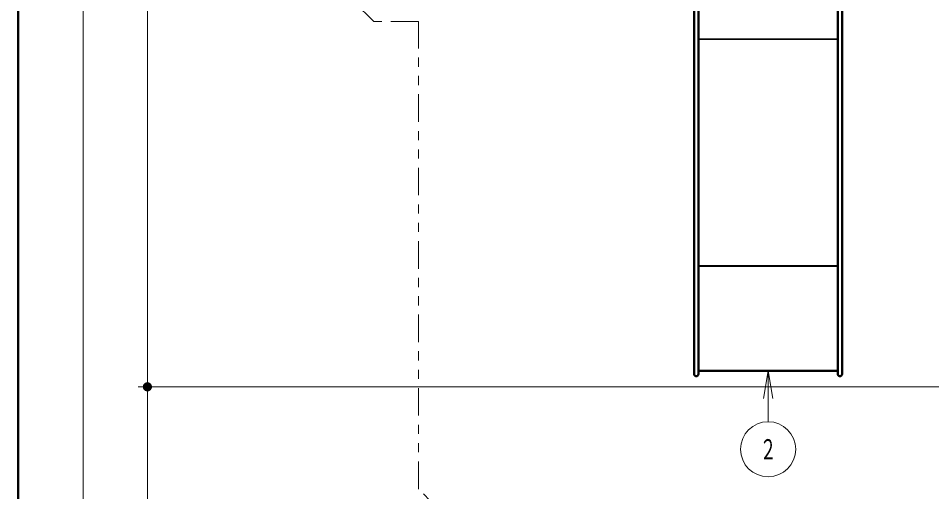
# Model space of a CAD drawing. Units: millimetres on the paper, scale 1:60. Extents: x -385 to 0, y -594 to 267.
# Drawn here: x -385 to -285.6, y 100.6 to 152.1 of the extents above; entities that cross this region are included whole.
import ezdxf
from ezdxf.enums import TextEntityAlignment as Align

# ---------------------------------------------------------------- set-up
doc = ezdxf.new("R2010")
doc.units = ezdxf.units.MM
doc.linetypes.add('USER3', pattern=[8, 3, -1, 1, -1, 1, -1])
doc.layers.add('LY_1', color=140, linetype='Continuous', lineweight=50)
doc.styles.add('ＭＳ ゴシック', font='')
doc.styles.get('ＭＳ ゴシック').set_extended_font_data('MS Gothic')

# ---------------------------------------------------------------- blocks, each defined once
blk = doc.blocks.new('filled_dot')
at = {"color": 0, "linetype": 'Continuous', "lineweight": -2, "const_width": 1.25}
blk.add_lwpolyline([(-0.625, 0, 1), (0.625, 0, 1)], format="xyb", close=True, dxfattribs=at)

msp = doc.modelspace()

# ---------------------------------------------------------------- linework, layer by layer
at = {"layer": 'LY_1', "color": 7}
msp.add_line((-385, 267), (-385, 0), dxfattribs=at)
at = {"layer": 'LY_1', "color": 7, "lineweight": 13}
for p, q in [((-377.953, 78.662), (-377.953, 242.919)), ((-370.946, 111.996), (-370.946, 212.919)), ((-295.883, 149.908), (-310.903, 149.908)), ((-295.883, 149.817), (-310.903, 149.817)), ((-295.883, 125.198), (-310.903, 125.198)), ((-295.883, 125.098), (-310.903, 125.098)), ((-303.893, 110.737), (-303.393, 113.737)), ((-303.393, 113.737), (-302.893, 110.737)), ((-303.393, 113.737), (-303.393, 110.737)), ((-303.393, 113.737), (-303.393, 108.194)), ((-177.444, 111.996), (-371.946, 111.996)), ((-370.946, 78.662), (-370.946, 111.996))]:
    msp.add_line(p, q, dxfattribs=at)
at = {"layer": 'LY_1'}
for p, q in [((-311.443, 113.387), (-311.443, 179.615)), ((-310.976, 113.387), (-310.976, 179.615)), ((-295.81, 113.387), (-295.81, 179.615)), ((-295.343, 113.387), (-295.343, 179.615)), ((-295.81, 113.737), (-310.976, 113.737)), ((-295.883, 113.737), (-310.903, 113.737))]:
    msp.add_line(p, q, dxfattribs=at)
at = {"layer": 'LY_1', "color": 7, "linetype": 'USER3', "lineweight": 13}
msp.add_lwpolyline([(-320.399, 79.821), (-341.443, 100.864), (-341.443, 151.782), (-346.307, 151.782), (-363.88, 169.355), (-363.88, 203.008), (-346.307, 220.582), (-328.73, 220.582), (-326.13, 223.182), (-311.695, 223.182), (-297.635, 237.242), (-267.98, 237.242), (-262.303, 242.919), (-228.65, 242.919), (-211.076, 225.346), (-211.076, 223.174), (-182.993, 223.174), (-163.127, 203.308), (-163.127, 170.189), (-167.856, 165.461), (-137.993, 135.598), (-137.993, 98.051)], dxfattribs=at)
at = {"layer": 'LY_1', "color": 7, "lineweight": 13}
msp.add_circle((-303.393, 105.194), 3, dxfattribs=at)
at = {"layer": 'LY_1'}
for centre in [(-311.21, 113.387), (-295.576, 113.387)]:
    msp.add_arc(centre, 0.233, 180, 0, dxfattribs=at)

# ---------------------------------------------------------------- block references
at = {"layer": 'LY_1', "color": 7, "lineweight": 13, "xscale": 0.4, "yscale": 0.4}
for rotation in [90, 270]:
    msp.add_blockref('filled_dot', (-370.946, 111.996), dxfattribs=dict(at, rotation=rotation))

# ---------------------------------------------------------------- texts
at = {"layer": 'LY_1', "color": 7, "style": 'ＭＳ ゴシック', "width": 0.6}
msp.add_text('２', height=2.199, dxfattribs=at).set_placement((-303.393, 105.194), align=Align.MIDDLE_CENTER)

doc.saveas('drawing.dxf')
